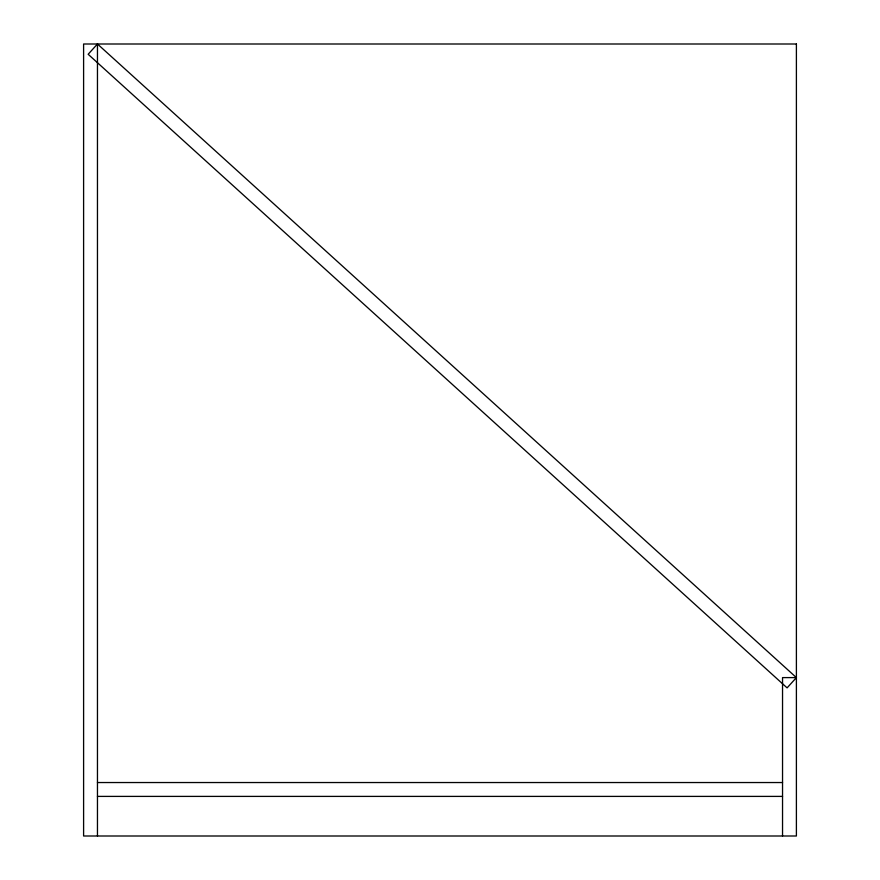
<?xml version="1.0" encoding="UTF-8"?>
<svg xmlns="http://www.w3.org/2000/svg" width="880" height="880" viewBox="0 0 880 880"><rect width="100%" height="100%" fill="white"/><g stroke="black" fill="none" stroke-linecap="round" stroke-linejoin="round"><path stroke-width="1.32" d="M97.46 44L88.154 54.274L787.094 687.874L796.4 677.6L97.46 44L97.46 836M796.4 677.6L782.54 677.6L782.54 836M97.46 782.54L782.54 782.54M97.46 796.4L782.54 796.4M796.4 44L83.6 44L83.6 836L796.4 836L796.4 44"/></g></svg>
